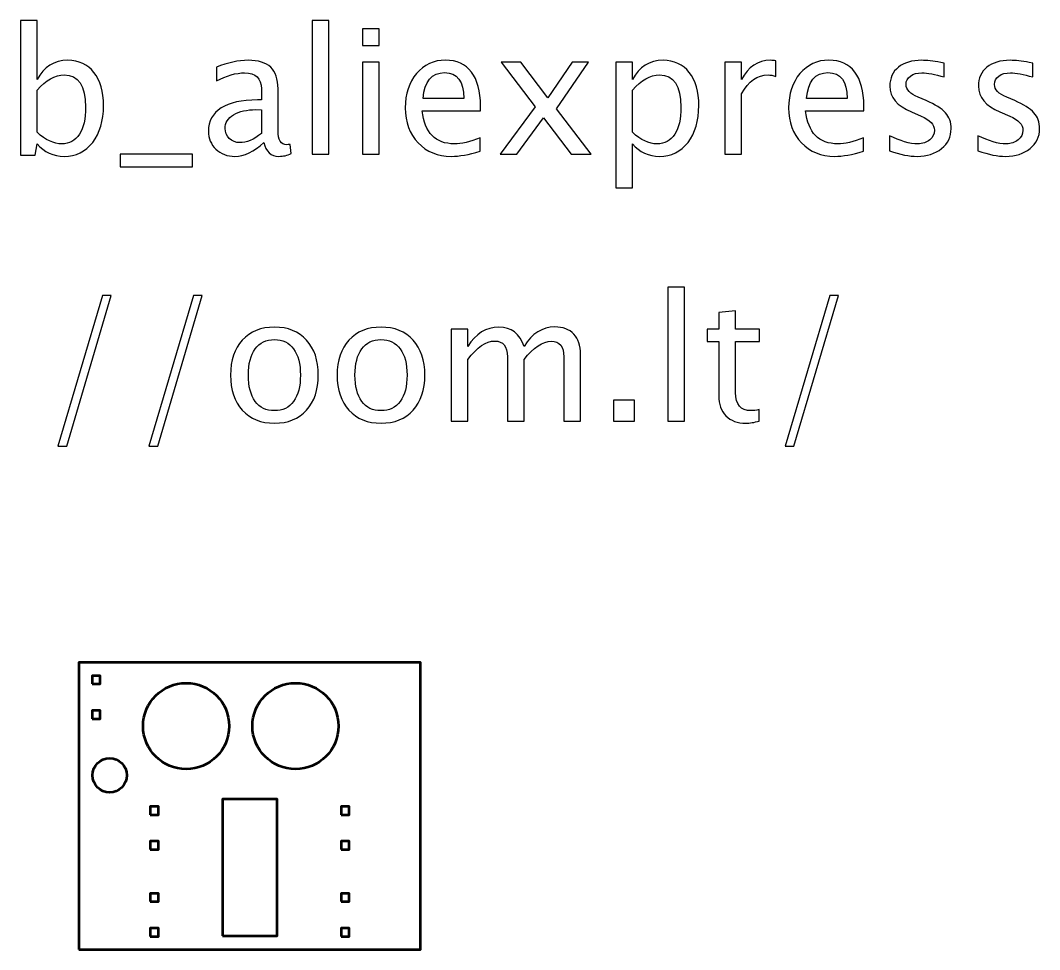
# Model space of a CAD drawing. Header units: centimetres. Extents: x -32.9 to 32.9, y -27.7 to 43.3.
# Drawn here: x -1.68 to 5.78, y 13.95 to 20.75 of the extents above; entities that cross this region are included whole.
import ezdxf

# ---------------------------------------------------------------- set-up
doc = ezdxf.new("R2010")
doc.units = ezdxf.units.CM
doc.header["$MEASUREMENT"] = 0
doc.layers.add('Layer 1', color=7, linetype='Continuous')

msp = doc.modelspace()

# ---------------------------------------------------------------- linework, layer by layer
at = {"layer": 'Layer 1', "lineweight": 53}
for points in [[(-1.25, 13.95), (1.25, 13.95), (1.25, 16.05), (-1.25, 16.05), (-1.25, 13.95)], [(-1.153, 15.893), (-1.093, 15.893), (-1.093, 15.953), (-1.153, 15.953), (-1.153, 15.893)], [(-1.153, 15.893), (-1.093, 15.893), (-1.093, 15.953), (-1.153, 15.953), (-1.153, 15.893)], [(-1.153, 15.639), (-1.093, 15.639), (-1.093, 15.699), (-1.153, 15.699), (-1.153, 15.639)], [(-1.153, 15.639), (-1.093, 15.639), (-1.093, 15.699), (-1.153, 15.699), (-1.153, 15.639)], [(-0.7285, 14.936), (-0.6685, 14.936), (-0.6685, 14.996), (-0.7285, 14.996), (-0.7285, 14.936)], [(-0.2, 14.05), (0.2, 14.05), (0.2, 15.05), (-0.2, 15.05), (-0.2, 14.05)], [(0.6685, 14.936), (0.7285, 14.936), (0.7285, 14.996), (0.6685, 14.996), (0.6685, 14.936)], [(-0.7285, 14.682), (-0.6685, 14.682), (-0.6685, 14.742), (-0.7285, 14.742), (-0.7285, 14.682)], [(0.6685, 14.682), (0.7285, 14.682), (0.7285, 14.742), (0.6685, 14.742), (0.6685, 14.682)], [(-0.7285, 14.301), (-0.6685, 14.301), (-0.6685, 14.361), (-0.7285, 14.361), (-0.7285, 14.301)], [(0.6685, 14.301), (0.7285, 14.301), (0.7285, 14.361), (0.6685, 14.361), (0.6685, 14.301)], [(-0.7285, 14.047), (-0.6685, 14.047), (-0.6685, 14.107), (-0.7285, 14.107), (-0.7285, 14.047)], [(0.6685, 14.047), (0.7285, 14.047), (0.7285, 14.107), (0.6685, 14.107), (0.6685, 14.047)]]:
    msp.add_lwpolyline(points, close=True, dxfattribs=at)
for centre, major_axis in [((-0.465, 15.585), (0, 0.315)), ((0.335, 15.585), (0, 0.315)), ((-1.025, 15.22501), (0, 0.125))]:
    msp.add_ellipse(centre, major_axis=major_axis, ratio=1, dxfattribs=at)
at = {"layer": 'Layer 1'}
for points, knots in [([(-1.67799, 19.75968), (-1.67799, 19.75968), (-1.67799, 20.74647), (-1.67799, 20.74647), (-1.67799, 20.74647), (-1.67799, 20.74647), (-1.55607, 20.74647), (-1.55607, 20.74647), (-1.55607, 20.74647), (-1.55607, 20.74647), (-1.55607, 20.31319), (-1.55607, 20.31319), (-1.55607, 20.31319), (-1.50612, 20.40738), (-1.43097, 20.45437), (-1.33086, 20.45437), (-1.33086, 20.45437), (-1.24979, 20.45437), (-1.18608, 20.42495), (-1.13951, 20.36589), (-1.13951, 20.36589), (-1.09294, 20.30684), (-1.06966, 20.22619), (-1.06966, 20.12396), (-1.06966, 20.12396), (-1.06966, 20.01262), (-1.09612, 19.92266), (-1.14882, 19.85451), (-1.14882, 19.85451), (-1.20153, 19.78614), (-1.27095, 19.75206), (-1.35689, 19.75206), (-1.35689, 19.75206), (-1.43669, 19.75206), (-1.50315, 19.78254), (-1.55607, 19.84371), (-1.55607, 19.84371), (-1.55607, 19.84371), (-1.57089, 19.75968), (-1.57089, 19.75968), (-1.57089, 19.75968), (-1.57089, 19.75968), (-1.67799, 19.75968), (-1.67799, 19.75968)], [0, 0, 0, 0, 0.0833333, 0.0833333, 0.0833333, 0.0833333, 0.1666667, 0.1666667, 0.1666667, 0.1666667, 0.25, 0.25, 0.25, 0.25, 0.3333333, 0.3333333, 0.3333333, 0.3333333, 0.4166667, 0.4166667, 0.4166667, 0.4166667, 0.5, 0.5, 0.5, 0.5, 0.5833333, 0.5833333, 0.5833333, 0.5833333, 0.6666667, 0.6666667, 0.6666667, 0.6666667, 0.75, 0.75, 0.75, 0.75, 0.8333333, 0.8333333, 0.8333333, 0.8333333, 1, 1, 1, 1]), ([(0.45751, 19.7673), (0.45751, 19.7673), (0.45751, 20.74647), (0.45751, 20.74647), (0.45751, 20.74647), (0.45751, 20.74647), (0.57943, 20.74647), (0.57943, 20.74647), (0.57943, 20.74647), (0.57943, 20.74647), (0.57943, 19.7673), (0.57943, 19.7673), (0.57943, 19.7673), (0.57943, 19.7673), (0.45751, 19.7673), (0.45751, 19.7673)], [0, 0, 0, 0, 0.2, 0.2, 0.2, 0.2, 0.4, 0.4, 0.4, 0.4, 0.6, 0.6, 0.6, 0.6, 1, 1, 1, 1]), ([(0.82454, 20.56359), (0.82454, 20.56359), (0.82454, 20.68551), (0.82454, 20.68551), (0.82454, 20.68551), (0.82454, 20.68551), (0.94646, 20.68551), (0.94646, 20.68551), (0.94646, 20.68551), (0.94646, 20.68551), (0.94646, 20.56359), (0.94646, 20.56359), (0.94646, 20.56359), (0.94646, 20.56359), (0.82454, 20.56359), (0.82454, 20.56359)], [0, 0, 0, 0, 0.2, 0.2, 0.2, 0.2, 0.4, 0.4, 0.4, 0.4, 0.6, 0.6, 0.6, 0.6, 1, 1, 1, 1]), ([(0.10318, 19.85303), (0.02995, 19.78572), (-0.04054, 19.75206), (-0.10827, 19.75206), (-0.10827, 19.75206), (-0.16394, 19.75206), (-0.2103, 19.76942), (-0.24691, 19.80434), (-0.24691, 19.80434), (-0.28374, 19.83927), (-0.30216, 19.88329), (-0.30216, 19.93642), (-0.30216, 19.93642), (-0.30216, 20.00987), (-0.27126, 20.06639), (-0.20945, 20.10576), (-0.20945, 20.10576), (-0.14764, 20.14513), (-0.05895, 20.16481), (0.05662, 20.16481), (0.05662, 20.16481), (0.05662, 20.16481), (0.08519, 20.16481), (0.08519, 20.16481), (0.08519, 20.16481), (0.08519, 20.16481), (0.08519, 20.24588), (0.08519, 20.24588), (0.08519, 20.24588), (0.08519, 20.32398), (0.04455, 20.36293), (-0.03694, 20.36293), (-0.03694, 20.36293), (-0.10002, 20.36293), (-0.16902, 20.34303), (-0.24374, 20.30324), (-0.24374, 20.30324), (-0.24374, 20.30324), (-0.24374, 20.40357), (-0.24374, 20.40357), (-0.24374, 20.40357), (-0.16161, 20.43744), (-0.08414, 20.45437), (-0.01154, 20.45437), (-0.01154, 20.45437), (0.06318, 20.45437), (0.11842, 20.43744), (0.15377, 20.40336), (0.15377, 20.40336), (0.18933, 20.36928), (0.20711, 20.31679), (0.20711, 20.24588), (0.20711, 20.24588), (0.20711, 20.24588), (0.20711, 19.94171), (0.20711, 19.94171), (0.20711, 19.94171), (0.20711, 19.87208), (0.22849, 19.83715), (0.27146, 19.83715), (0.27146, 19.83715), (0.27675, 19.83715), (0.28458, 19.838), (0.29495, 19.83969), (0.29495, 19.83969), (0.29495, 19.83969), (0.30363, 19.77196), (0.30363, 19.77196), (0.30363, 19.77196), (0.2759, 19.75862), (0.24542, 19.75206), (0.21198, 19.75206), (0.21198, 19.75206), (0.15504, 19.75206), (0.11885, 19.78572), (0.10318, 19.85303)], [0, 0, 0, 0, 0.05, 0.05, 0.05, 0.05, 0.1, 0.1, 0.1, 0.1, 0.15, 0.15, 0.15, 0.15, 0.2, 0.2, 0.2, 0.2, 0.25, 0.25, 0.25, 0.25, 0.3, 0.3, 0.3, 0.3, 0.35, 0.35, 0.35, 0.35, 0.4, 0.4, 0.4, 0.4, 0.45, 0.45, 0.45, 0.45, 0.5, 0.5, 0.5, 0.5, 0.55, 0.55, 0.55, 0.55, 0.6, 0.6, 0.6, 0.6, 0.65, 0.65, 0.65, 0.65, 0.7, 0.7, 0.7, 0.7, 0.75, 0.75, 0.75, 0.75, 0.8, 0.8, 0.8, 0.8, 0.85, 0.85, 0.85, 0.85, 0.9, 0.9, 0.9, 0.9, 1, 1, 1, 1]), ([(0.82454, 19.7673), (0.82454, 19.7673), (0.82454, 20.4404), (0.82454, 20.4404), (0.82454, 20.4404), (0.82454, 20.4404), (0.94646, 20.4404), (0.94646, 20.4404), (0.94646, 20.4404), (0.94646, 20.4404), (0.94646, 19.7673), (0.94646, 19.7673), (0.94646, 19.7673), (0.94646, 19.7673), (0.82454, 19.7673), (0.82454, 19.7673)], [0, 0, 0, 0, 0.2, 0.2, 0.2, 0.2, 0.4, 0.4, 0.4, 0.4, 0.6, 0.6, 0.6, 0.6, 1, 1, 1, 1]), ([(1.6856, 19.78889), (1.60369, 19.76434), (1.53362, 19.75206), (1.4752, 19.75206), (1.4752, 19.75206), (1.37551, 19.75206), (1.29444, 19.78508), (1.232, 19.85091), (1.232, 19.85091), (1.16956, 19.91674), (1.13823, 20.00204), (1.13823, 20.10703), (1.13823, 20.10703), (1.13823, 20.20884), (1.16575, 20.29245), (1.22099, 20.35785), (1.22099, 20.35785), (1.27624, 20.42304), (1.34693, 20.45564), (1.43308, 20.45564), (1.43308, 20.45564), (1.51457, 20.45564), (1.57765, 20.42664), (1.6221, 20.36865), (1.6221, 20.36865), (1.66655, 20.31065), (1.68878, 20.22852), (1.68878, 20.12205), (1.68878, 20.12205), (1.68878, 20.12205), (1.68814, 20.0848), (1.68814, 20.0848), (1.68814, 20.0848), (1.68814, 20.0848), (1.26269, 20.0848), (1.26269, 20.0848), (1.26269, 20.0848), (1.28047, 19.92393), (1.359, 19.8435), (1.49806, 19.8435), (1.49806, 19.8435), (1.54908, 19.8435), (1.61152, 19.85789), (1.6856, 19.88668), (1.6856, 19.88668), (1.6856, 19.88668), (1.6856, 19.78889), (1.6856, 19.78889)], [0, 0, 0, 0, 0.0769231, 0.0769231, 0.0769231, 0.0769231, 0.1538462, 0.1538462, 0.1538462, 0.1538462, 0.2307692, 0.2307692, 0.2307692, 0.2307692, 0.3076923, 0.3076923, 0.3076923, 0.3076923, 0.3846154, 0.3846154, 0.3846154, 0.3846154, 0.4615385, 0.4615385, 0.4615385, 0.4615385, 0.5384615, 0.5384615, 0.5384615, 0.5384615, 0.6153846, 0.6153846, 0.6153846, 0.6153846, 0.6923077, 0.6923077, 0.6923077, 0.6923077, 0.7692308, 0.7692308, 0.7692308, 0.7692308, 0.8461538, 0.8461538, 0.8461538, 0.8461538, 1, 1, 1, 1]), ([(1.83186, 19.7673), (1.83186, 19.7673), (2.08819, 20.11465), (2.08819, 20.11465), (2.08819, 20.11465), (2.08819, 20.11465), (1.83948, 20.4404), (1.83948, 20.4404), (1.83948, 20.4404), (1.83948, 20.4404), (1.9849, 20.4404), (1.9849, 20.4404), (1.9849, 20.4404), (1.9849, 20.4404), (2.18132, 20.18111), (2.18132, 20.18111), (2.18132, 20.18111), (2.18132, 20.18111), (2.35912, 20.4404), (2.35912, 20.4404), (2.35912, 20.4404), (2.35912, 20.4404), (2.47829, 20.4404), (2.47829, 20.4404), (2.47829, 20.4404), (2.47829, 20.4404), (2.24546, 20.09898), (2.24546, 20.09898), (2.24546, 20.09898), (2.24546, 20.09898), (2.49861, 19.7673), (2.49861, 19.7673), (2.49861, 19.7673), (2.49861, 19.7673), (2.3532, 19.7673), (2.3532, 19.7673), (2.3532, 19.7673), (2.3532, 19.7673), (2.15042, 20.034), (2.15042, 20.034), (2.15042, 20.034), (2.15042, 20.034), (1.9542, 19.7673), (1.9542, 19.7673), (1.9542, 19.7673), (1.9542, 19.7673), (1.83186, 19.7673), (1.83186, 19.7673)], [0, 0, 0, 0, 0.0769231, 0.0769231, 0.0769231, 0.0769231, 0.1538462, 0.1538462, 0.1538462, 0.1538462, 0.2307692, 0.2307692, 0.2307692, 0.2307692, 0.3076923, 0.3076923, 0.3076923, 0.3076923, 0.3846154, 0.3846154, 0.3846154, 0.3846154, 0.4615385, 0.4615385, 0.4615385, 0.4615385, 0.5384615, 0.5384615, 0.5384615, 0.5384615, 0.6153846, 0.6153846, 0.6153846, 0.6153846, 0.6923077, 0.6923077, 0.6923077, 0.6923077, 0.7692308, 0.7692308, 0.7692308, 0.7692308, 0.8461538, 0.8461538, 0.8461538, 0.8461538, 1, 1, 1, 1]), ([(2.6781, 19.52219), (2.6781, 19.52219), (2.6781, 20.4404), (2.6781, 20.4404), (2.6781, 20.4404), (2.6781, 20.4404), (2.80002, 20.4404), (2.80002, 20.4404), (2.80002, 20.4404), (2.80002, 20.4404), (2.80002, 20.31319), (2.80002, 20.31319), (2.80002, 20.31319), (2.84997, 20.40738), (2.92512, 20.45437), (3.02523, 20.45437), (3.02523, 20.45437), (3.1063, 20.45437), (3.17001, 20.42495), (3.21658, 20.36589), (3.21658, 20.36589), (3.26315, 20.30684), (3.28643, 20.22619), (3.28643, 20.12396), (3.28643, 20.12396), (3.28643, 20.01262), (3.25997, 19.92266), (3.20727, 19.85451), (3.20727, 19.85451), (3.15456, 19.78614), (3.08514, 19.75206), (2.9992, 19.75206), (2.9992, 19.75206), (2.9194, 19.75206), (2.85294, 19.78254), (2.80002, 19.84371), (2.80002, 19.84371), (2.80002, 19.84371), (2.80002, 19.52219), (2.80002, 19.52219), (2.80002, 19.52219), (2.80002, 19.52219), (2.6781, 19.52219), (2.6781, 19.52219)], [0, 0, 0, 0, 0.0833333, 0.0833333, 0.0833333, 0.0833333, 0.1666667, 0.1666667, 0.1666667, 0.1666667, 0.25, 0.25, 0.25, 0.25, 0.3333333, 0.3333333, 0.3333333, 0.3333333, 0.4166667, 0.4166667, 0.4166667, 0.4166667, 0.5, 0.5, 0.5, 0.5, 0.5833333, 0.5833333, 0.5833333, 0.5833333, 0.6666667, 0.6666667, 0.6666667, 0.6666667, 0.75, 0.75, 0.75, 0.75, 0.8333333, 0.8333333, 0.8333333, 0.8333333, 1, 1, 1, 1]), ([(3.47735, 19.7673), (3.47735, 19.7673), (3.47735, 20.4404), (3.47735, 20.4404), (3.47735, 20.4404), (3.47735, 20.4404), (3.59927, 20.4404), (3.59927, 20.4404), (3.59927, 20.4404), (3.59927, 20.4404), (3.59927, 20.31319), (3.59927, 20.31319), (3.59927, 20.31319), (3.64774, 20.40738), (3.71802, 20.45437), (3.8103, 20.45437), (3.8103, 20.45437), (3.82279, 20.45437), (3.83591, 20.45331), (3.84946, 20.4512), (3.84946, 20.4512), (3.84946, 20.4512), (3.84946, 20.33711), (3.84946, 20.33711), (3.84946, 20.33711), (3.82829, 20.34409), (3.80967, 20.34769), (3.79358, 20.34769), (3.79358, 20.34769), (3.71611, 20.34769), (3.65134, 20.30197), (3.59927, 20.21032), (3.59927, 20.21032), (3.59927, 20.21032), (3.59927, 19.7673), (3.59927, 19.7673), (3.59927, 19.7673), (3.59927, 19.7673), (3.47735, 19.7673), (3.47735, 19.7673)], [0, 0, 0, 0, 0.0909091, 0.0909091, 0.0909091, 0.0909091, 0.1818182, 0.1818182, 0.1818182, 0.1818182, 0.2727273, 0.2727273, 0.2727273, 0.2727273, 0.3636364, 0.3636364, 0.3636364, 0.3636364, 0.4545455, 0.4545455, 0.4545455, 0.4545455, 0.5454545, 0.5454545, 0.5454545, 0.5454545, 0.6363636, 0.6363636, 0.6363636, 0.6363636, 0.7272727, 0.7272727, 0.7272727, 0.7272727, 0.8181818, 0.8181818, 0.8181818, 0.8181818, 1, 1, 1, 1]), ([(4.49102, 19.78889), (4.40911, 19.76434), (4.33904, 19.75206), (4.28062, 19.75206), (4.28062, 19.75206), (4.18093, 19.75206), (4.09986, 19.78508), (4.03742, 19.85091), (4.03742, 19.85091), (3.97498, 19.91674), (3.94365, 20.00204), (3.94365, 20.10703), (3.94365, 20.10703), (3.94365, 20.20884), (3.97117, 20.29245), (4.02641, 20.35785), (4.02641, 20.35785), (4.08166, 20.42304), (4.15235, 20.45564), (4.2385, 20.45564), (4.2385, 20.45564), (4.31999, 20.45564), (4.38307, 20.42664), (4.42752, 20.36865), (4.42752, 20.36865), (4.47197, 20.31065), (4.4942, 20.22852), (4.4942, 20.12205), (4.4942, 20.12205), (4.4942, 20.12205), (4.49356, 20.0848), (4.49356, 20.0848), (4.49356, 20.0848), (4.49356, 20.0848), (4.06811, 20.0848), (4.06811, 20.0848), (4.06811, 20.0848), (4.08589, 19.92393), (4.16442, 19.8435), (4.30348, 19.8435), (4.30348, 19.8435), (4.3545, 19.8435), (4.41694, 19.85789), (4.49102, 19.88668), (4.49102, 19.88668), (4.49102, 19.88668), (4.49102, 19.78889), (4.49102, 19.78889)], [0, 0, 0, 0, 0.0769231, 0.0769231, 0.0769231, 0.0769231, 0.1538462, 0.1538462, 0.1538462, 0.1538462, 0.2307692, 0.2307692, 0.2307692, 0.2307692, 0.3076923, 0.3076923, 0.3076923, 0.3076923, 0.3846154, 0.3846154, 0.3846154, 0.3846154, 0.4615385, 0.4615385, 0.4615385, 0.4615385, 0.5384615, 0.5384615, 0.5384615, 0.5384615, 0.6153846, 0.6153846, 0.6153846, 0.6153846, 0.6923077, 0.6923077, 0.6923077, 0.6923077, 0.7692308, 0.7692308, 0.7692308, 0.7692308, 0.8461538, 0.8461538, 0.8461538, 0.8461538, 1, 1, 1, 1]), ([(4.68046, 19.79143), (4.68046, 19.79143), (4.68046, 19.90319), (4.68046, 19.90319), (4.68046, 19.90319), (4.76026, 19.8634), (4.82947, 19.8435), (4.88853, 19.8435), (4.88853, 19.8435), (4.92367, 19.8435), (4.95288, 19.85303), (4.97595, 19.87208), (4.97595, 19.87208), (4.99902, 19.89091), (5.01066, 19.91462), (5.01066, 19.9432), (5.01066, 19.9432), (5.01066, 19.98489), (4.97828, 20.0194), (4.91351, 20.0467), (4.91351, 20.0467), (4.91351, 20.0467), (4.84217, 20.07697), (4.84217, 20.07697), (4.84217, 20.07697), (4.73698, 20.12057), (4.68427, 20.18365), (4.68427, 20.26556), (4.68427, 20.26556), (4.68427, 20.3242), (4.70501, 20.37034), (4.7465, 20.40399), (4.7465, 20.40399), (4.78799, 20.43765), (4.84493, 20.45437), (4.9171, 20.45437), (4.9171, 20.45437), (4.95457, 20.45437), (5.00114, 20.44929), (5.05638, 20.43892), (5.05638, 20.43892), (5.05638, 20.43892), (5.08178, 20.43405), (5.08178, 20.43405), (5.08178, 20.43405), (5.08178, 20.43405), (5.08178, 20.33245), (5.08178, 20.33245), (5.08178, 20.33245), (5.01384, 20.35277), (4.95965, 20.36293), (4.91922, 20.36293), (4.91922, 20.36293), (4.88366, 20.36293), (4.85551, 20.3551), (4.83413, 20.33965), (4.83413, 20.33965), (4.81296, 20.3242), (4.80238, 20.30345), (4.80238, 20.27742), (4.80238, 20.27742), (4.80238, 20.2408), (4.83201, 20.20968), (4.89149, 20.1845), (4.89149, 20.1845), (4.89149, 20.1845), (4.95012, 20.15973), (4.95012, 20.15973), (4.95012, 20.15973), (5.01659, 20.13179), (5.06358, 20.10216), (5.09109, 20.07104), (5.09109, 20.07104), (5.11882, 20.03993), (5.13258, 20.00098), (5.13258, 19.95441), (5.13258, 19.95441), (5.13258, 19.89536), (5.1093, 19.84689), (5.06252, 19.809), (5.06252, 19.809), (5.01595, 19.77111), (4.95626, 19.75206), (4.88366, 19.75206), (4.88366, 19.75206), (4.82778, 19.75206), (4.76026, 19.76518), (4.68046, 19.79143)], [0, 0, 0, 0, 0.0434783, 0.0434783, 0.0434783, 0.0434783, 0.0869565, 0.0869565, 0.0869565, 0.0869565, 0.1304348, 0.1304348, 0.1304348, 0.1304348, 0.173913, 0.173913, 0.173913, 0.173913, 0.2173913, 0.2173913, 0.2173913, 0.2173913, 0.2608696, 0.2608696, 0.2608696, 0.2608696, 0.3043478, 0.3043478, 0.3043478, 0.3043478, 0.3478261, 0.3478261, 0.3478261, 0.3478261, 0.3913043, 0.3913043, 0.3913043, 0.3913043, 0.4347826, 0.4347826, 0.4347826, 0.4347826, 0.4782609, 0.4782609, 0.4782609, 0.4782609, 0.5217391, 0.5217391, 0.5217391, 0.5217391, 0.5652174, 0.5652174, 0.5652174, 0.5652174, 0.6086957, 0.6086957, 0.6086957, 0.6086957, 0.6521739, 0.6521739, 0.6521739, 0.6521739, 0.6956522, 0.6956522, 0.6956522, 0.6956522, 0.7391304, 0.7391304, 0.7391304, 0.7391304, 0.7826087, 0.7826087, 0.7826087, 0.7826087, 0.826087, 0.826087, 0.826087, 0.826087, 0.8695652, 0.8695652, 0.8695652, 0.8695652, 0.9130435, 0.9130435, 0.9130435, 0.9130435, 1, 1, 1, 1]), ([(5.32795, 19.79143), (5.32795, 19.79143), (5.32795, 19.90319), (5.32795, 19.90319), (5.32795, 19.90319), (5.40775, 19.8634), (5.47696, 19.8435), (5.53602, 19.8435), (5.53602, 19.8435), (5.57116, 19.8435), (5.60037, 19.85303), (5.62344, 19.87208), (5.62344, 19.87208), (5.64651, 19.89091), (5.65815, 19.91462), (5.65815, 19.9432), (5.65815, 19.9432), (5.65815, 19.98489), (5.62577, 20.0194), (5.561, 20.0467), (5.561, 20.0467), (5.561, 20.0467), (5.48966, 20.07697), (5.48966, 20.07697), (5.48966, 20.07697), (5.38447, 20.12057), (5.33176, 20.18365), (5.33176, 20.26556), (5.33176, 20.26556), (5.33176, 20.3242), (5.3525, 20.37034), (5.39399, 20.40399), (5.39399, 20.40399), (5.43548, 20.43765), (5.49242, 20.45437), (5.56459, 20.45437), (5.56459, 20.45437), (5.60206, 20.45437), (5.64863, 20.44929), (5.70387, 20.43892), (5.70387, 20.43892), (5.70387, 20.43892), (5.72927, 20.43405), (5.72927, 20.43405), (5.72927, 20.43405), (5.72927, 20.43405), (5.72927, 20.33245), (5.72927, 20.33245), (5.72927, 20.33245), (5.66133, 20.35277), (5.60714, 20.36293), (5.56671, 20.36293), (5.56671, 20.36293), (5.53115, 20.36293), (5.503, 20.3551), (5.48162, 20.33965), (5.48162, 20.33965), (5.46045, 20.3242), (5.44987, 20.30345), (5.44987, 20.27742), (5.44987, 20.27742), (5.44987, 20.2408), (5.4795, 20.20968), (5.53898, 20.1845), (5.53898, 20.1845), (5.53898, 20.1845), (5.59761, 20.15973), (5.59761, 20.15973), (5.59761, 20.15973), (5.66408, 20.13179), (5.71107, 20.10216), (5.73858, 20.07104), (5.73858, 20.07104), (5.76631, 20.03993), (5.78007, 20.00098), (5.78007, 19.95441), (5.78007, 19.95441), (5.78007, 19.89536), (5.75679, 19.84689), (5.71001, 19.809), (5.71001, 19.809), (5.66344, 19.77111), (5.60375, 19.75206), (5.53115, 19.75206), (5.53115, 19.75206), (5.47527, 19.75206), (5.40775, 19.76518), (5.32795, 19.79143)], [0, 0, 0, 0, 0.0434783, 0.0434783, 0.0434783, 0.0434783, 0.0869565, 0.0869565, 0.0869565, 0.0869565, 0.1304348, 0.1304348, 0.1304348, 0.1304348, 0.173913, 0.173913, 0.173913, 0.173913, 0.2173913, 0.2173913, 0.2173913, 0.2173913, 0.2608696, 0.2608696, 0.2608696, 0.2608696, 0.3043478, 0.3043478, 0.3043478, 0.3043478, 0.3478261, 0.3478261, 0.3478261, 0.3478261, 0.3913043, 0.3913043, 0.3913043, 0.3913043, 0.4347826, 0.4347826, 0.4347826, 0.4347826, 0.4782609, 0.4782609, 0.4782609, 0.4782609, 0.5217391, 0.5217391, 0.5217391, 0.5217391, 0.5652174, 0.5652174, 0.5652174, 0.5652174, 0.6086957, 0.6086957, 0.6086957, 0.6086957, 0.6521739, 0.6521739, 0.6521739, 0.6521739, 0.6956522, 0.6956522, 0.6956522, 0.6956522, 0.7391304, 0.7391304, 0.7391304, 0.7391304, 0.7826087, 0.7826087, 0.7826087, 0.7826087, 0.826087, 0.826087, 0.826087, 0.826087, 0.8695652, 0.8695652, 0.8695652, 0.8695652, 0.9130435, 0.9130435, 0.9130435, 0.9130435, 1, 1, 1, 1]), ([(1.26904, 20.17624), (1.26904, 20.17624), (1.56622, 20.17624), (1.56622, 20.17624), (1.56622, 20.17624), (1.56622, 20.30155), (1.51944, 20.3642), (1.4261, 20.3642), (1.4261, 20.3642), (1.33212, 20.3642), (1.27984, 20.30155), (1.26904, 20.17624)], [0, 0, 0, 0, 0.25, 0.25, 0.25, 0.25, 0.5, 0.5, 0.5, 0.5, 1, 1, 1, 1]), ([(4.07446, 20.17624), (4.07446, 20.17624), (4.37164, 20.17624), (4.37164, 20.17624), (4.37164, 20.17624), (4.37164, 20.30155), (4.32486, 20.3642), (4.23152, 20.3642), (4.23152, 20.3642), (4.13754, 20.3642), (4.08526, 20.30155), (4.07446, 20.17624)], [0, 0, 0, 0, 0.25, 0.25, 0.25, 0.25, 0.5, 0.5, 0.5, 0.5, 1, 1, 1, 1]), ([(-1.55607, 19.92774), (-1.4932, 19.87165), (-1.4333, 19.8435), (-1.37636, 19.8435), (-1.37636, 19.8435), (-1.32027, 19.8435), (-1.27688, 19.867), (-1.2464, 19.91377), (-1.2464, 19.91377), (-1.21571, 19.96055), (-1.20047, 20.02638), (-1.20047, 20.11147), (-1.20047, 20.11147), (-1.20047, 20.26895), (-1.25254, 20.34769), (-1.35668, 20.34769), (-1.35668, 20.34769), (-1.42484, 20.34769), (-1.4913, 20.31086), (-1.55607, 20.23699), (-1.55607, 20.23699), (-1.55607, 20.23699), (-1.55607, 19.92774), (-1.55607, 19.92774)], [0, 0, 0, 0, 0.1428571, 0.1428571, 0.1428571, 0.1428571, 0.2857143, 0.2857143, 0.2857143, 0.2857143, 0.4285714, 0.4285714, 0.4285714, 0.4285714, 0.5714286, 0.5714286, 0.5714286, 0.5714286, 0.7142857, 0.7142857, 0.7142857, 0.7142857, 1, 1, 1, 1]), ([(2.80002, 19.92774), (2.86289, 19.87165), (2.92279, 19.8435), (2.97973, 19.8435), (2.97973, 19.8435), (3.03582, 19.8435), (3.07921, 19.867), (3.10969, 19.91377), (3.10969, 19.91377), (3.14038, 19.96055), (3.15562, 20.02638), (3.15562, 20.11147), (3.15562, 20.11147), (3.15562, 20.26895), (3.10355, 20.34769), (2.99941, 20.34769), (2.99941, 20.34769), (2.93125, 20.34769), (2.86479, 20.31086), (2.80002, 20.23699), (2.80002, 20.23699), (2.80002, 20.23699), (2.80002, 19.92774), (2.80002, 19.92774)], [0, 0, 0, 0, 0.1428571, 0.1428571, 0.1428571, 0.1428571, 0.2857143, 0.2857143, 0.2857143, 0.2857143, 0.4285714, 0.4285714, 0.4285714, 0.4285714, 0.5714286, 0.5714286, 0.5714286, 0.5714286, 0.7142857, 0.7142857, 0.7142857, 0.7142857, 1, 1, 1, 1]), ([(0.08519, 19.91949), (0.08519, 19.91949), (0.08519, 20.09242), (0.08519, 20.09242), (0.08519, 20.09242), (0.08519, 20.09242), (0.04603, 20.09369), (0.04603, 20.09369), (0.04603, 20.09369), (-0.0217, 20.09369), (-0.07631, 20.0812), (-0.11801, 20.05623), (-0.11801, 20.05623), (-0.1595, 20.03104), (-0.18024, 19.99781), (-0.18024, 19.95632), (-0.18024, 19.95632), (-0.18024, 19.92732), (-0.16987, 19.90277), (-0.14934, 19.88266), (-0.14934, 19.88266), (-0.12859, 19.86255), (-0.1034, 19.85239), (-0.07356, 19.85239), (-0.07356, 19.85239), (-0.02276, 19.85239), (0.03016, 19.87483), (0.08519, 19.91949)], [0, 0, 0, 0, 0.125, 0.125, 0.125, 0.125, 0.25, 0.25, 0.25, 0.25, 0.375, 0.375, 0.375, 0.375, 0.5, 0.5, 0.5, 0.5, 0.625, 0.625, 0.625, 0.625, 0.75, 0.75, 0.75, 0.75, 1, 1, 1, 1]), ([(-0.94732, 19.67586), (-0.94732, 19.67586), (-0.94732, 19.7673), (-0.94732, 19.7673), (-0.94732, 19.7673), (-0.94732, 19.7673), (-0.419, 19.7673), (-0.419, 19.7673), (-0.419, 19.7673), (-0.419, 19.7673), (-0.419, 19.67586), (-0.419, 19.67586), (-0.419, 19.67586), (-0.419, 19.67586), (-0.94732, 19.67586), (-0.94732, 19.67586)], [0, 0, 0, 0, 0.2, 0.2, 0.2, 0.2, 0.4, 0.4, 0.4, 0.4, 0.6, 0.6, 0.6, 0.6, 1, 1, 1, 1]), ([(3.06069, 17.81573), (3.06069, 17.81573), (3.06069, 18.7949), (3.06069, 18.7949), (3.06069, 18.7949), (3.06069, 18.7949), (3.18261, 18.7949), (3.18261, 18.7949), (3.18261, 18.7949), (3.18261, 18.7949), (3.18261, 17.81573), (3.18261, 17.81573), (3.18261, 17.81573), (3.18261, 17.81573), (3.06069, 17.81573), (3.06069, 17.81573)], [0, 0, 0, 0, 0.2, 0.2, 0.2, 0.2, 0.4, 0.4, 0.4, 0.4, 0.6, 0.6, 0.6, 0.6, 1, 1, 1, 1]), ([(-1.40377, 17.63158), (-1.40377, 17.63158), (-1.07717, 18.73394), (-1.07717, 18.73394), (-1.07717, 18.73394), (-1.07717, 18.73394), (-1.01261, 18.73394), (-1.01261, 18.73394), (-1.01261, 18.73394), (-1.01261, 18.73394), (-1.33921, 17.63158), (-1.33921, 17.63158), (-1.33921, 17.63158), (-1.33921, 17.63158), (-1.40377, 17.63158), (-1.40377, 17.63158)], [0, 0, 0, 0, 0.2, 0.2, 0.2, 0.2, 0.4, 0.4, 0.4, 0.4, 0.6, 0.6, 0.6, 0.6, 1, 1, 1, 1]), ([(-0.73787, 17.63158), (-0.73787, 17.63158), (-0.41127, 18.73394), (-0.41127, 18.73394), (-0.41127, 18.73394), (-0.41127, 18.73394), (-0.34671, 18.73394), (-0.34671, 18.73394), (-0.34671, 18.73394), (-0.34671, 18.73394), (-0.67331, 17.63158), (-0.67331, 17.63158), (-0.67331, 17.63158), (-0.67331, 17.63158), (-0.73787, 17.63158), (-0.73787, 17.63158)], [0, 0, 0, 0, 0.2, 0.2, 0.2, 0.2, 0.4, 0.4, 0.4, 0.4, 0.6, 0.6, 0.6, 0.6, 1, 1, 1, 1]), ([(3.91794, 17.63158), (3.91794, 17.63158), (4.24454, 18.73394), (4.24454, 18.73394), (4.24454, 18.73394), (4.24454, 18.73394), (4.3091, 18.73394), (4.3091, 18.73394), (4.3091, 18.73394), (4.3091, 18.73394), (3.9825, 17.63158), (3.9825, 17.63158), (3.9825, 17.63158), (3.9825, 17.63158), (3.91794, 17.63158), (3.91794, 17.63158)], [0, 0, 0, 0, 0.2, 0.2, 0.2, 0.2, 0.4, 0.4, 0.4, 0.4, 0.6, 0.6, 0.6, 0.6, 1, 1, 1, 1]), ([(3.72871, 17.81594), (3.69103, 17.80557), (3.65823, 17.80049), (3.6305, 17.80049), (3.6305, 17.80049), (3.56827, 17.80049), (3.5198, 17.81827), (3.48508, 17.85383), (3.48508, 17.85383), (3.45016, 17.88939), (3.4328, 17.93871), (3.4328, 18.002), (3.4328, 18.002), (3.4328, 18.002), (3.4328, 18.39739), (3.4328, 18.39739), (3.4328, 18.39739), (3.4328, 18.39739), (3.34856, 18.39739), (3.34856, 18.39739), (3.34856, 18.39739), (3.34856, 18.39739), (3.34856, 18.48883), (3.34856, 18.48883), (3.34856, 18.48883), (3.34856, 18.48883), (3.4328, 18.48883), (3.4328, 18.48883), (3.4328, 18.48883), (3.4328, 18.48883), (3.4328, 18.61054), (3.4328, 18.61054), (3.4328, 18.61054), (3.4328, 18.61054), (3.55472, 18.62218), (3.55472, 18.62218), (3.55472, 18.62218), (3.55472, 18.62218), (3.55472, 18.48883), (3.55472, 18.48883), (3.55472, 18.48883), (3.55472, 18.48883), (3.73125, 18.48883), (3.73125, 18.48883), (3.73125, 18.48883), (3.73125, 18.48883), (3.73125, 18.39739), (3.73125, 18.39739), (3.73125, 18.39739), (3.73125, 18.39739), (3.55472, 18.39739), (3.55472, 18.39739), (3.55472, 18.39739), (3.55472, 18.39739), (3.55472, 18.02401), (3.55472, 18.02401), (3.55472, 18.02401), (3.55472, 17.93596), (3.59303, 17.89193), (3.66944, 17.89193), (3.66944, 17.89193), (3.68574, 17.89193), (3.70543, 17.89468), (3.72871, 17.89997), (3.72871, 17.89997), (3.72871, 17.89997), (3.72871, 17.81594), (3.72871, 17.81594)], [0, 0, 0, 0, 0.0555556, 0.0555556, 0.0555556, 0.0555556, 0.1111111, 0.1111111, 0.1111111, 0.1111111, 0.1666667, 0.1666667, 0.1666667, 0.1666667, 0.2222222, 0.2222222, 0.2222222, 0.2222222, 0.2777778, 0.2777778, 0.2777778, 0.2777778, 0.3333333, 0.3333333, 0.3333333, 0.3333333, 0.3888889, 0.3888889, 0.3888889, 0.3888889, 0.4444444, 0.4444444, 0.4444444, 0.4444444, 0.5, 0.5, 0.5, 0.5, 0.5555556, 0.5555556, 0.5555556, 0.5555556, 0.6111111, 0.6111111, 0.6111111, 0.6111111, 0.6666667, 0.6666667, 0.6666667, 0.6666667, 0.7222222, 0.7222222, 0.7222222, 0.7222222, 0.7777778, 0.7777778, 0.7777778, 0.7777778, 0.8333333, 0.8333333, 0.8333333, 0.8333333, 0.8888889, 0.8888889, 0.8888889, 0.8888889, 1, 1, 1, 1]), ([(0.18076, 17.80049), (0.08191, 17.80049), (0.0036, 17.83203), (-0.05398, 17.89511), (-0.05398, 17.89511), (-0.11176, 17.95818), (-0.14055, 18.04391), (-0.14055, 18.15207), (-0.14055, 18.15207), (-0.14055, 18.26002), (-0.11176, 18.34553), (-0.05398, 18.4084), (-0.05398, 18.4084), (0.0036, 18.47126), (0.08191, 18.5028), (0.18076, 18.5028), (0.18076, 18.5028), (0.27961, 18.5028), (0.35793, 18.47126), (0.4155, 18.4084), (0.4155, 18.4084), (0.47328, 18.34553), (0.50207, 18.26002), (0.50207, 18.15207), (0.50207, 18.15207), (0.50207, 18.04391), (0.47328, 17.95818), (0.4155, 17.89511), (0.4155, 17.89511), (0.35793, 17.83203), (0.27961, 17.80049), (0.18076, 17.80049)], [0, 0, 0, 0, 0.1111111, 0.1111111, 0.1111111, 0.1111111, 0.2222222, 0.2222222, 0.2222222, 0.2222222, 0.3333333, 0.3333333, 0.3333333, 0.3333333, 0.4444444, 0.4444444, 0.4444444, 0.4444444, 0.5555556, 0.5555556, 0.5555556, 0.5555556, 0.6666667, 0.6666667, 0.6666667, 0.6666667, 0.7777778, 0.7777778, 0.7777778, 0.7777778, 1, 1, 1, 1]), ([(0.96096, 17.80049), (0.86211, 17.80049), (0.7838, 17.83203), (0.72622, 17.89511), (0.72622, 17.89511), (0.66844, 17.95818), (0.63965, 18.04391), (0.63965, 18.15207), (0.63965, 18.15207), (0.63965, 18.26002), (0.66844, 18.34553), (0.72622, 18.4084), (0.72622, 18.4084), (0.7838, 18.47126), (0.86211, 18.5028), (0.96096, 18.5028), (0.96096, 18.5028), (1.05981, 18.5028), (1.13813, 18.47126), (1.1957, 18.4084), (1.1957, 18.4084), (1.25348, 18.34553), (1.28227, 18.26002), (1.28227, 18.15207), (1.28227, 18.15207), (1.28227, 18.04391), (1.25348, 17.95818), (1.1957, 17.89511), (1.1957, 17.89511), (1.13813, 17.83203), (1.05981, 17.80049), (0.96096, 17.80049)], [0, 0, 0, 0, 0.1111111, 0.1111111, 0.1111111, 0.1111111, 0.2222222, 0.2222222, 0.2222222, 0.2222222, 0.3333333, 0.3333333, 0.3333333, 0.3333333, 0.4444444, 0.4444444, 0.4444444, 0.4444444, 0.5555556, 0.5555556, 0.5555556, 0.5555556, 0.6666667, 0.6666667, 0.6666667, 0.6666667, 0.7777778, 0.7777778, 0.7777778, 0.7777778, 1, 1, 1, 1]), ([(1.47319, 17.81573), (1.47319, 17.81573), (1.47319, 18.48883), (1.47319, 18.48883), (1.47319, 18.48883), (1.47319, 18.48883), (1.59511, 18.48883), (1.59511, 18.48883), (1.59511, 18.48883), (1.59511, 18.48883), (1.59511, 18.36162), (1.59511, 18.36162), (1.59511, 18.36162), (1.65459, 18.45581), (1.73079, 18.5028), (1.82413, 18.5028), (1.82413, 18.5028), (1.91409, 18.5028), (1.97526, 18.45581), (2.00786, 18.36162), (2.00786, 18.36162), (2.06565, 18.45666), (2.141, 18.50407), (2.2335, 18.50407), (2.2335, 18.50407), (2.29255, 18.50407), (2.33848, 18.48671), (2.37129, 18.45179), (2.37129, 18.45179), (2.4041, 18.41686), (2.42061, 18.36797), (2.42061, 18.3051), (2.42061, 18.3051), (2.42061, 18.3051), (2.42061, 17.81573), (2.42061, 17.81573), (2.42061, 17.81573), (2.42061, 17.81573), (2.29869, 17.81573), (2.29869, 17.81573), (2.29869, 17.81573), (2.29869, 17.81573), (2.29869, 18.285), (2.29869, 18.285), (2.29869, 18.285), (2.29869, 18.36162), (2.26821, 18.39993), (2.20725, 18.39993), (2.20725, 18.39993), (2.14396, 18.39993), (2.0775, 18.35527), (2.00786, 18.26573), (2.00786, 18.26573), (2.00786, 18.26573), (2.00786, 17.81573), (2.00786, 17.81573), (2.00786, 17.81573), (2.00786, 17.81573), (1.88594, 17.81573), (1.88594, 17.81573), (1.88594, 17.81573), (1.88594, 17.81573), (1.88594, 18.28542), (1.88594, 18.28542), (1.88594, 18.28542), (1.88594, 18.36268), (1.85504, 18.4012), (1.79302, 18.4012), (1.79302, 18.4012), (1.73142, 18.4012), (1.66538, 18.35633), (1.59511, 18.26637), (1.59511, 18.26637), (1.59511, 18.26637), (1.59511, 17.81573), (1.59511, 17.81573), (1.59511, 17.81573), (1.59511, 17.81573), (1.47319, 17.81573), (1.47319, 17.81573)], [0, 0, 0, 0, 0.047619, 0.047619, 0.047619, 0.047619, 0.0952381, 0.0952381, 0.0952381, 0.0952381, 0.1428571, 0.1428571, 0.1428571, 0.1428571, 0.1904762, 0.1904762, 0.1904762, 0.1904762, 0.2380952, 0.2380952, 0.2380952, 0.2380952, 0.2857143, 0.2857143, 0.2857143, 0.2857143, 0.3333333, 0.3333333, 0.3333333, 0.3333333, 0.3809524, 0.3809524, 0.3809524, 0.3809524, 0.4285714, 0.4285714, 0.4285714, 0.4285714, 0.4761905, 0.4761905, 0.4761905, 0.4761905, 0.5238095, 0.5238095, 0.5238095, 0.5238095, 0.5714286, 0.5714286, 0.5714286, 0.5714286, 0.6190476, 0.6190476, 0.6190476, 0.6190476, 0.6666667, 0.6666667, 0.6666667, 0.6666667, 0.7142857, 0.7142857, 0.7142857, 0.7142857, 0.7619048, 0.7619048, 0.7619048, 0.7619048, 0.8095238, 0.8095238, 0.8095238, 0.8095238, 0.8571429, 0.8571429, 0.8571429, 0.8571429, 0.9047619, 0.9047619, 0.9047619, 0.9047619, 1, 1, 1, 1]), ([(0.18055, 17.89193), (0.24087, 17.89193), (0.28786, 17.91458), (0.32131, 17.96009), (0.32131, 17.96009), (0.35454, 18.00538), (0.37126, 18.06952), (0.37126, 18.15207), (0.37126, 18.15207), (0.37126, 18.23441), (0.35454, 18.29833), (0.32131, 18.34363), (0.32131, 18.34363), (0.28786, 18.38871), (0.24087, 18.41136), (0.18055, 18.41136), (0.18055, 18.41136), (0.12001, 18.41136), (0.07302, 18.38871), (0.04, 18.34363), (0.04, 18.34363), (0.00677, 18.29833), (-0.00974, 18.23441), (-0.00974, 18.15207), (-0.00974, 18.15207), (-0.00974, 18.06952), (0.00677, 18.00538), (0.04, 17.96009), (0.04, 17.96009), (0.07302, 17.91458), (0.12001, 17.89193), (0.18055, 17.89193)], [0, 0, 0, 0, 0.1111111, 0.1111111, 0.1111111, 0.1111111, 0.2222222, 0.2222222, 0.2222222, 0.2222222, 0.3333333, 0.3333333, 0.3333333, 0.3333333, 0.4444444, 0.4444444, 0.4444444, 0.4444444, 0.5555556, 0.5555556, 0.5555556, 0.5555556, 0.6666667, 0.6666667, 0.6666667, 0.6666667, 0.7777778, 0.7777778, 0.7777778, 0.7777778, 1, 1, 1, 1]), ([(0.96075, 17.89193), (1.02107, 17.89193), (1.06806, 17.91458), (1.10151, 17.96009), (1.10151, 17.96009), (1.13474, 18.00538), (1.15146, 18.06952), (1.15146, 18.15207), (1.15146, 18.15207), (1.15146, 18.23441), (1.13474, 18.29833), (1.10151, 18.34363), (1.10151, 18.34363), (1.06806, 18.38871), (1.02107, 18.41136), (0.96075, 18.41136), (0.96075, 18.41136), (0.90021, 18.41136), (0.85322, 18.38871), (0.8202, 18.34363), (0.8202, 18.34363), (0.78697, 18.29833), (0.77046, 18.23441), (0.77046, 18.15207), (0.77046, 18.15207), (0.77046, 18.06952), (0.78697, 18.00538), (0.8202, 17.96009), (0.8202, 17.96009), (0.85322, 17.91458), (0.90021, 17.89193), (0.96075, 17.89193)], [0, 0, 0, 0, 0.1111111, 0.1111111, 0.1111111, 0.1111111, 0.2222222, 0.2222222, 0.2222222, 0.2222222, 0.3333333, 0.3333333, 0.3333333, 0.3333333, 0.4444444, 0.4444444, 0.4444444, 0.4444444, 0.5555556, 0.5555556, 0.5555556, 0.5555556, 0.6666667, 0.6666667, 0.6666667, 0.6666667, 0.7777778, 0.7777778, 0.7777778, 0.7777778, 1, 1, 1, 1]), ([(2.66149, 17.81573), (2.66149, 17.81573), (2.66149, 17.9694), (2.66149, 17.9694), (2.66149, 17.9694), (2.66149, 17.9694), (2.81516, 17.9694), (2.81516, 17.9694), (2.81516, 17.9694), (2.81516, 17.9694), (2.81516, 17.81573), (2.81516, 17.81573), (2.81516, 17.81573), (2.81516, 17.81573), (2.66149, 17.81573), (2.66149, 17.81573)], [0, 0, 0, 0, 0.2, 0.2, 0.2, 0.2, 0.4, 0.4, 0.4, 0.4, 0.6, 0.6, 0.6, 0.6, 1, 1, 1, 1])]:
    msp.add_open_spline(points, degree=3, knots=knots, dxfattribs=at)

doc.saveas('drawing.dxf')
